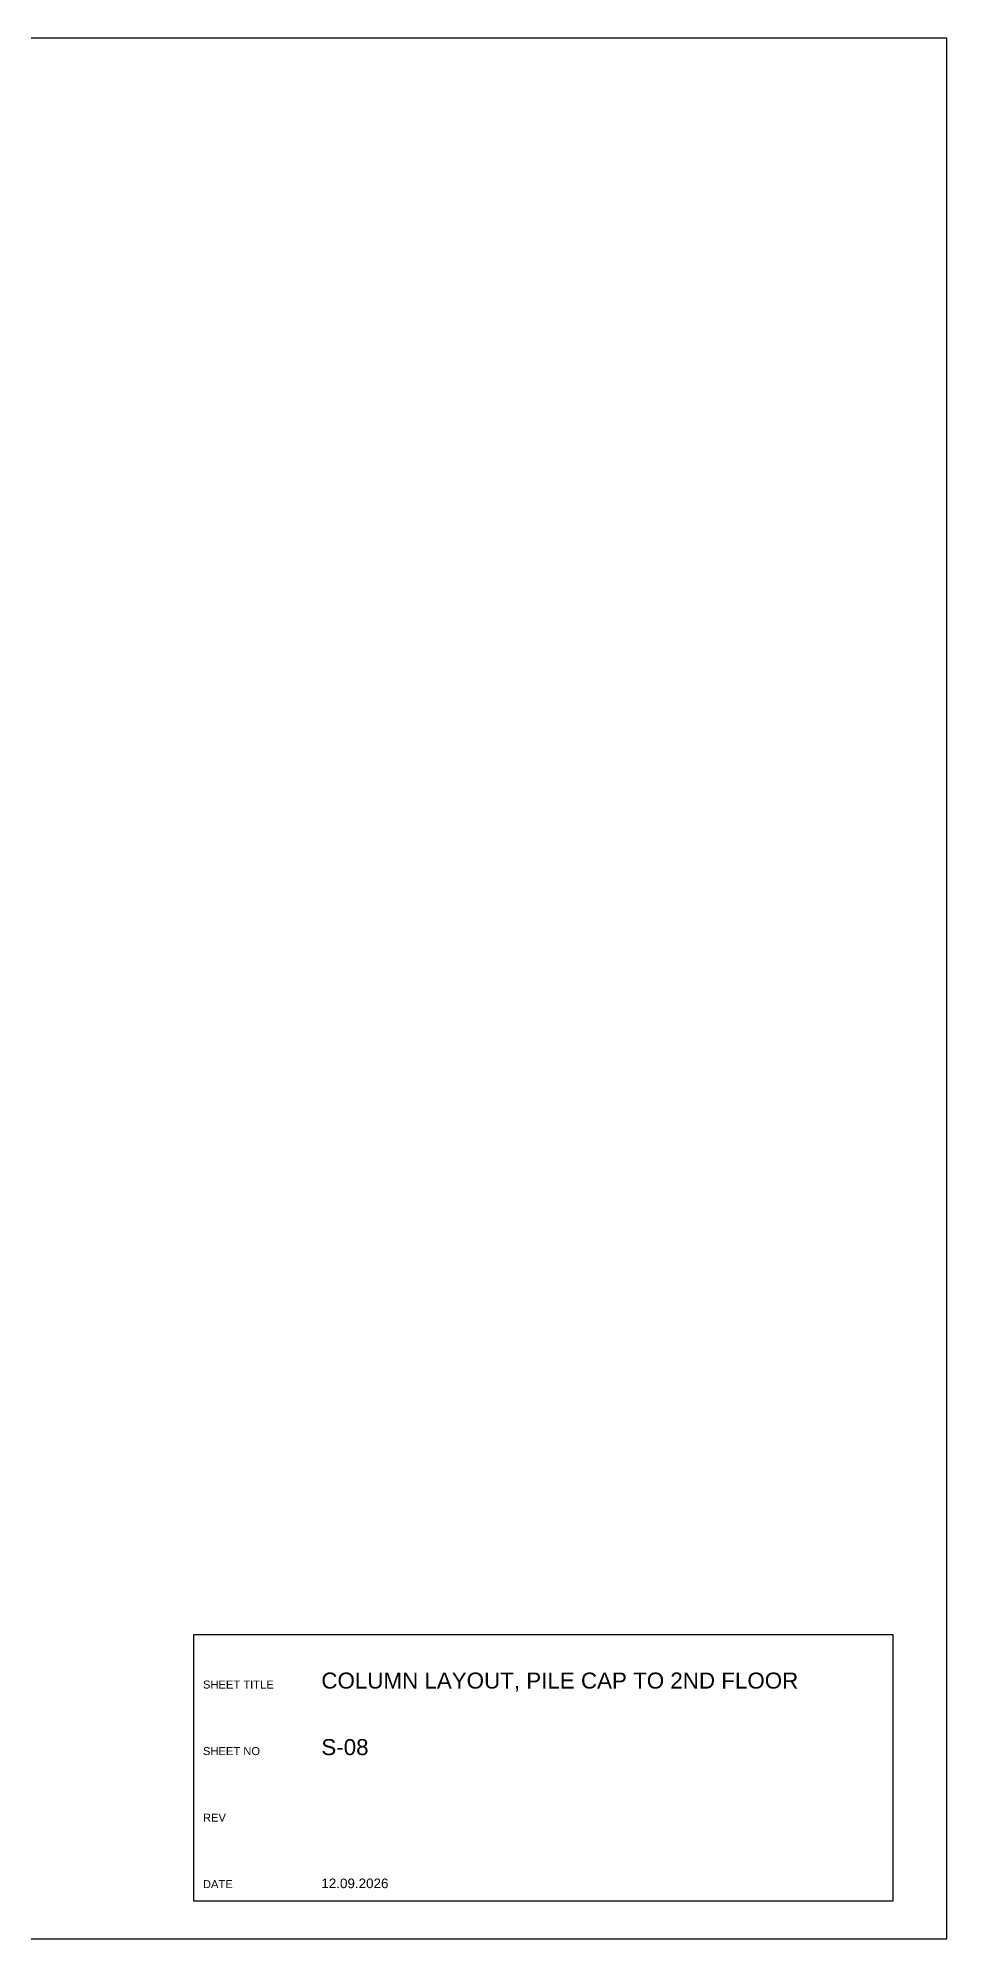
# Model space of a CAD drawing. Header units: millimetres. Extents: x 0 to 12841, y 0 to 594.
# Drawn here: x 8557 to 8841, y 0 to 594 of the extents above; entities that cross this region are included whole.
import ezdxf

# ---------------------------------------------------------------- set-up
doc = ezdxf.new("R2010")
doc.units = ezdxf.units.MM
doc.layers.add('FRAME', color=7, linetype='Continuous')
doc.layers.add('TITLE', color=7, linetype='Continuous')
doc.styles.add('Arial', font='arial.ttf')

msp = doc.modelspace()

# ---------------------------------------------------------------- linework, layer by layer
at = {"layer": 'FRAME'}
msp.add_lwpolyline([(8000, 0), (8841, 0), (8841, 594), (8000, 594)], close=True, dxfattribs=at)
at = {"layer": 'TITLE'}
for p, q in [((8678.41, 95.04), (8605.52, 95.04)), ((8605.52, 95.04), (8605.52, 53.46)), ((8751.29, 95.04), (8678.41, 95.04)), ((8824.18, 95.04), (8751.29, 95.04)), ((8824.18, 53.46), (8824.18, 95.04)), ((8605.52, 53.46), (8605.52, 11.88)), ((8824.18, 11.88), (8824.18, 53.46)), ((8605.52, 11.88), (8678.41, 11.88)), ((8678.41, 11.88), (8751.29, 11.88)), ((8751.29, 11.88), (8824.18, 11.88))]:
    msp.add_line(p, q, dxfattribs=at)

# ---------------------------------------------------------------- texts
at = {"layer": 'TITLE', "style": 'Arial'}
for s, height, p in [('COLUMN LAYOUT, PILE CAP TO 2ND FLOOR', 5, (8645.52, 78.25)), ('SHEET TITLE', 2.5, (8608.52, 78.25)), ('SHEET NO', 2.5, (8608.52, 57.46)), ('S-08', 5, (8645.52, 57.46)), ('REV', 2.5, (8608.52, 36.67)), ('DATE', 2.5, (8608.52, 15.88)), ('12.09.2026', 3, (8645.52, 15.88))]:
    msp.add_text(s, height=height, dxfattribs=at).set_placement(p)

doc.saveas('drawing.dxf')
